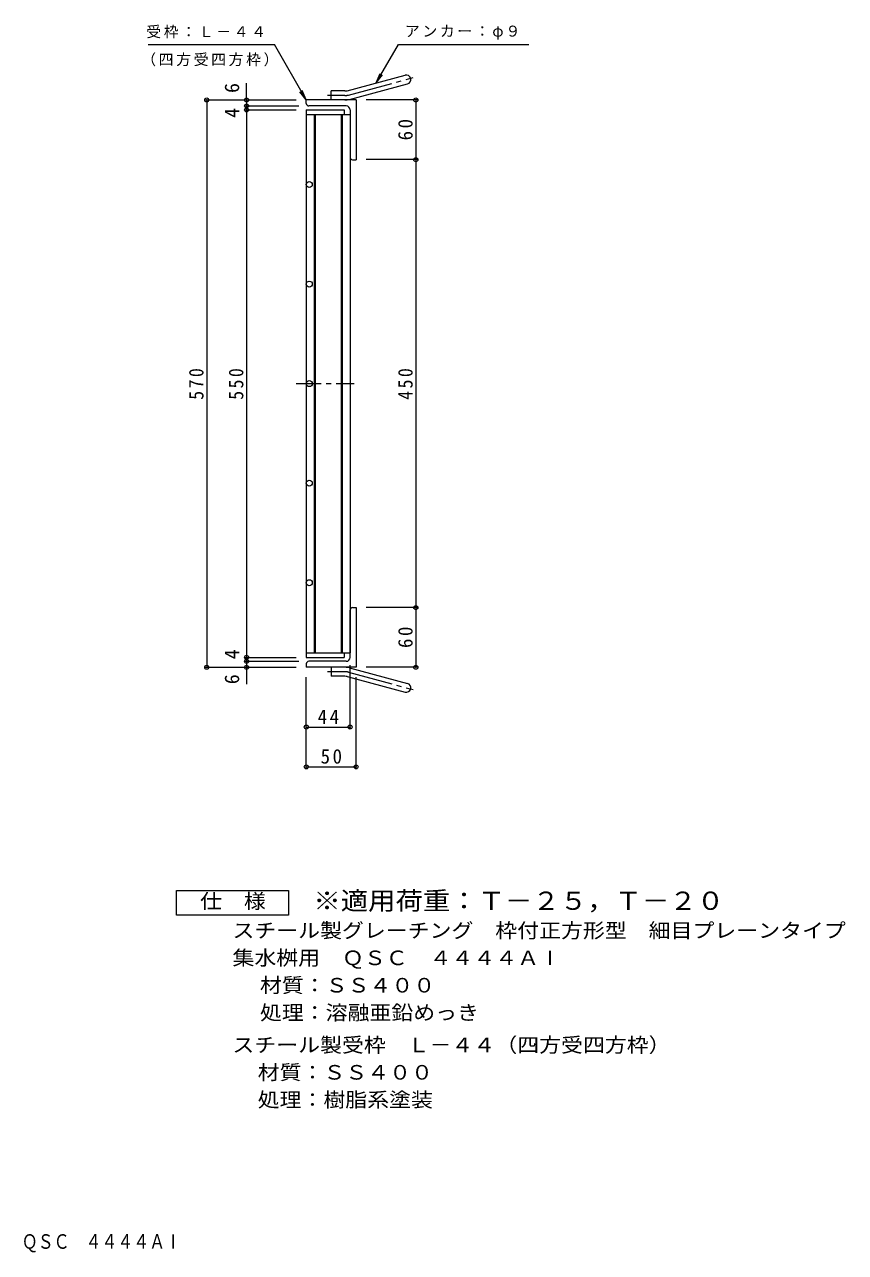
# Model space of a CAD drawing. Units: millimetres at full size, sheet at 1:5. Extents: x -756 to 893, y -685 to 662.
# Drawn here: x 68 to 893, y -685 to 549 of the extents above; entities that cross this region are included whole.
import ezdxf
from ezdxf.enums import TextEntityAlignment as Align

# ---------------------------------------------------------------- set-up
doc = ezdxf.new("R2010")
doc.units = ezdxf.units.MM
doc.header["$LTSCALE"] = 5
doc.header["$PDMODE"] = 32
doc.header["$PDSIZE"] = 4
doc.linetypes.add('CHAIN1', pattern=[8, 5, -1, 1, -1])
doc.linetypes.add('CHAIN2', pattern=[12, 9, -1, 1, -1])
for name, color, linetype, lineweight in [('E-1', 2, 'Continuous', 9), ('E-2', 3, 'Continuous', 9), ('E-4', 7, 'Continuous', 9), ('E-5', 7, 'Continuous', 9), ('F-4_F-4ﾚｲﾔ', 2, 'Continuous', 9)]:
    doc.layers.add(name, color=color, linetype=linetype, lineweight=lineweight)
doc.layers.add('F-5_F-5ﾚｲﾔ', color=2, linetype='Continuous')
doc.styles.add('ＭＳ ゴシック', font='')
doc.styles.get('ＭＳ ゴシック').set_extended_font_data('MS Gothic')

msp = doc.modelspace()

# ---------------------------------------------------------------- linework, layer by layer
at = {"layer": 'E-1'}
for p, q in [((392.486, 482.247), (450.677, 497.839)), ((376.342, 472.94), (376.342, 481.94)), ((390.157, 481.94), (376.342, 481.94)), ((394.815, 473.554), (453.006, 489.146)), ((351.342, 469.44), (351.342, 472.94)), ((401.342, 472.94), (351.342, 472.94)), ((401.342, 472.94), (401.342, 412.94)), ((391.341, 466.94), (353.842, 466.94)), ((395.342, 462.94), (395.342, 415.44)), ((397.842, 412.94), (401.342, 412.94)), ((395.342, -87.06), (395.342, -39.56)), ((397.842, -37.06), (401.342, -37.06)), ((401.342, -37.06), (401.342, -97.06)), ((351.342, -93.56), (351.342, -97.06)), ((401.342, -97.06), (351.342, -97.06)), ((391.341, -91.06), (353.842, -91.06)), ((376.342, -97.06), (376.342, -106.06)), ((394.815, -97.673), (453.006, -113.265)), ((390.157, -106.06), (376.342, -106.06)), ((392.486, -106.366), (450.677, -121.958))]:
    msp.add_line(p, q, dxfattribs=at)
at = {"layer": 'E-1', "linetype": 'CHAIN2'}
for p, q in [((393.651, 477.9), (458.817, 495.362)), ((390.157, 477.44), (372.537, 477.44)), ((390.157, -101.56), (372.537, -101.56)), ((393.651, -102.02), (458.817, -119.481))]:
    msp.add_line(p, q, dxfattribs=at)
at = {"layer": 'E-1'}
for centre, radius, start, end in [((451.842, 493.492), 4.5, 285.00014, 104.99991), ((390.157, 490.94), 9, 270, 285.00002), ((353.842, 469.44), 2.5, 180, 270), ((390.157, 490.94), 18, 270, 285), ((391.341, 462.94), 4, 0, 90), ((397.842, 415.44), 2.5, 180, 270), ((397.842, -39.56), 2.5, 90, 180), ((353.842, -93.56), 2.5, 90, 180), ((390.157, -115.06), 18, 75, 90), ((391.341, -87.06), 4, 270, 0), ((390.157, -115.06), 9, 74.99998, 90), ((451.842, -117.612), 4.5, 255.00009, 74.99986)]:
    msp.add_arc(centre, radius, start, end, dxfattribs=at)
at = {"layer": 'E-1', "linetype": 'CHAIN2'}
for centre, start, end in [((390.157, 490.94), 270, 284.99995), ((390.157, -115.06), 75.00005, 90)]:
    msp.add_arc(centre, 13.5, start, end, dxfattribs=at)
at = {"layer": 'E-2'}
for p, q in [((351.342, 462.94), (351.342, -87.06)), ((351.342, 458.44), (395.342, 458.44)), ((359.342, 458.44), (359.342, -82.56)), ((360.341, 458.44), (360.341, -82.56)), ((386.342, 458.44), (386.342, -82.56)), ((387.342, 458.44), (387.342, -82.56)), ((395.342, 458.44), (395.342, -82.56)), ((351.342, -82.56), (395.342, -82.56)), ((389.342, -82.56), (389.342, -87.06)), ((351.342, -87.06), (389.342, -87.06))]:
    msp.add_line(p, q, dxfattribs=at)
at = {"layer": 'E-2', "linetype": 'CHAIN1'}
msp.add_line((341.342, 187.94), (399.341, 187.94), dxfattribs=at)
at = {"layer": 'E-2'}
msp.add_lwpolyline([(351.342, 462.94), (389.342, 462.94), (389.342, 458.44)], dxfattribs=at)
for centre in [(354.342, 387.94), (354.342, 287.94), (354.342, 187.94), (354.342, 87.94), (354.342, -12.06)]:
    msp.add_circle(centre, 3, dxfattribs=at)
at = {"layer": 'E-4'}
for p, q in [((291.342, 472.94), (291.342, 489.94)), ((249.842, 472.94), (341.342, 472.94)), ((251.342, 472.94), (251.342, -97.06)), ((291.342, 472.94), (291.342, 466.941)), ((462.842, 472.94), (411.342, 472.94)), ((461.342, 472.94), (461.342, 412.941)), ((289.842, 466.941), (343.842, 466.941)), ((289.842, 462.94), (341.342, 462.94)), ((291.342, 466.941), (291.342, 462.94)), ((291.342, 462.94), (291.342, -87.06)), ((462.842, 412.941), (411.342, 412.941)), ((461.342, 412.941), (461.342, -37.06)), ((462.842, -37.06), (411.342, -37.06)), ((461.342, -37.06), (461.342, -97.06)), ((249.842, -97.06), (341.342, -97.06)), ((289.842, -87.06), (341.342, -87.06)), ((289.842, -91.06), (343.842, -91.06)), ((291.342, -87.06), (291.342, -91.06)), ((291.342, -91.06), (291.342, -97.06)), ((291.342, -97.06), (291.342, -114.06)), ((395.342, -158.56), (395.342, -95.06)), ((462.842, -97.06), (411.342, -97.06)), ((351.342, -198.56), (351.342, -107.06)), ((401.342, -198.56), (401.342, -107.06)), ((351.342, -157.06), (395.342, -157.06)), ((351.342, -197.06), (401.342, -197.06))]:
    msp.add_line(p, q, dxfattribs=at)
for p in [(251.342, 472.94), (291.342, 472.94), (291.342, 466.941), (461.342, 472.94), (291.342, 462.94), (461.342, 412.941), (461.342, -37.06), (291.342, -87.06), (251.342, -97.06), (291.342, -91.06), (291.342, -97.06), (461.342, -97.06), (351.342, -157.06), (395.342, -157.06), (351.342, -197.06), (401.342, -197.06)]:
    msp.add_point(p, dxfattribs=at)
at = {"layer": 'E-5'}
for p, q in [((192.648, 528.502), (319.263, 528.502)), ((351.342, 472.94), (319.263, 528.502)), ((421.581, 490.043), (443.786, 528.502)), ((443.786, 528.502), (574.724, 528.502)), ((421.581, 490.043), (425.568, 499.667)), ((421.581, 490.043), (427.923, 498.307)), ((351.342, 472.94), (345, 481.204)), ((351.342, 472.94), (347.355, 482.564))]:
    msp.add_line(p, q, dxfattribs=at)
at = {"layer": 'F-4_F-4ﾚｲﾔ'}
msp.add_lwpolyline([(220.939, -346.247), (220.939, -321.246), (333.439, -321.246), (333.439, -346.247)], close=True, dxfattribs=at)

# ---------------------------------------------------------------- texts
at = {"layer": 'E-4', "color": 2, "style": 'ＭＳ ゴシック'}
for s, p in [('6', (288.342, 479.94)), ('4', (288.342, 454.94)), ('4', (288.342, -89.06)), ('6', (288.342, -114.06))]:
    msp.add_text(s, height=14.66, rotation=90, dxfattribs=at).set_placement(p, align=Align.BOTTOM_LEFT)
at = {"layer": 'E-4', "color": 2, "char_height": 14.66, "attachment_point": 7, "rotation": 90, "style": 'ＭＳ ゴシック'}
for s, insert in [('\\T1.27;\\W0.95;60', (458.342, 432.316)), ('\\T1.27;\\W0.9;570', (248.342, 171.69)), ('\\T1.27;\\W0.9;550', (288.342, 171.69)), ('\\T1.27;\\W0.9;450', (458.342, 171.69)), ('\\T1.27;\\W0.95;60', (458.342, -77.685))]:
    msp.add_mtext(s, dxfattribs=dict(at, insert=insert))
at = {"layer": 'E-4', "color": 2, "char_height": 14.66, "attachment_point": 7, "style": 'ＭＳ ゴシック'}
for s, insert in [('\\T1.27;\\W0.95;44', (362.717, -154.06)), ('\\T1.27;\\W0.95;50', (365.717, -194.06))]:
    msp.add_mtext(s, dxfattribs=dict(at, insert=insert))
at = {"layer": 'E-5', "char_height": 11, "attachment_point": 7, "style": 'ＭＳ ゴシック'}
for s, insert in [('\\T1.17;受枠：Ｌ－４４', (190.657, 534.816)), ('\\T1.17;アンカー：φ９', (450.315, 533.615)), ('\\T1.17;（四方受四方枠）', (185.57, 506.63))]:
    msp.add_mtext(s, dxfattribs=dict(at, insert=insert))
at = {"layer": 'F-4_F-4ﾚｲﾔ', "style": 'ＭＳ ゴシック', "width": 1.1}
for s, p in [('仕\u3000様', (244.689, -343.746)), ('スチール製グレーチング\u3000枠付正方形型\u3000細目プレーンタイプ', (277.189, -373.207)), ('集水桝用\u3000ＱＳＣ\u3000４４４４ＡⅠ', (277.189, -400.707)), ('材質：ＳＳ４００', (304.795, -428.206)), ('処理：溶融亜鉛めっき', (304.795, -455.706)), ('スチール製受枠\u3000Ｌ－４４（四方受四方枠）', (277.189, -488.207)), ('材質：ＳＳ４００', (302.545, -515.707)), ('処理：樹脂系塗装', (302.545, -543.207))]:
    msp.add_text(s, height=14.66, dxfattribs=at).set_placement(p, align=Align.BOTTOM_LEFT)
at = {"layer": 'F-5_F-5ﾚｲﾔ', "color": 3, "style": 'ＭＳ ゴシック', "width": 1.1}
msp.add_text('※適用荷重：Ｔ－２５，Ｔ－２０', height=18.33, dxfattribs=at).set_placement((358.439, -346.247), align=Align.BOTTOM_LEFT)
at = {"layer": 'F-5_F-5ﾚｲﾔ', "style": 'ＭＳ ゴシック', "width": 0.8}
msp.add_text('スチール製グレーチング\u3000枠付正方形型\u3000細目プレーンタイプ\u3000集水桝用\u3000ＱＳＣ\u3000４４４４ＡⅠ', height=14.66, dxfattribs=at).set_placement((-478.25, -685.652), align=Align.BOTTOM_LEFT)

doc.saveas('drawing.dxf')
